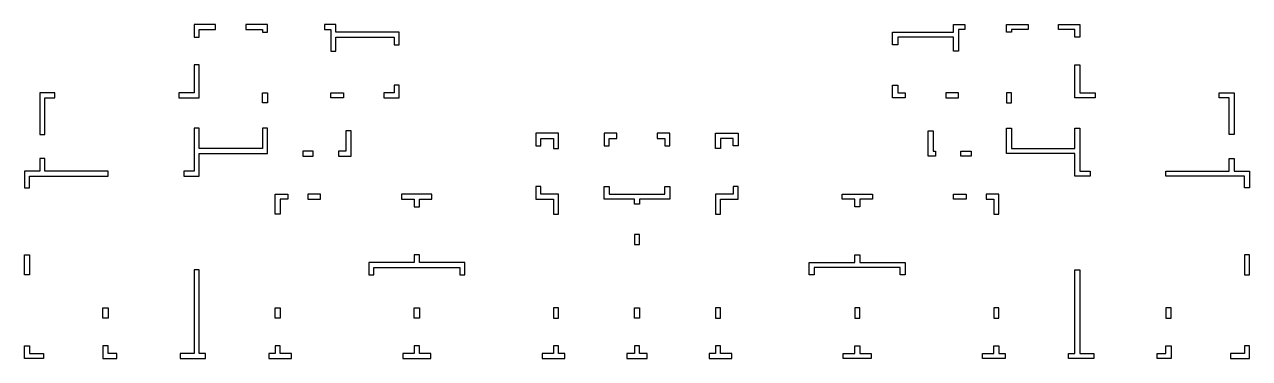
# Model space of a CAD drawing. Header units: millimetres. Extents: x 360982 to 409382, y 290131 to 303331.
import ezdxf

# ---------------------------------------------------------------- set-up
doc = ezdxf.new("R2010")
doc.units = ezdxf.units.MM
doc.layers.add('shear_wall', color=5, linetype='Continuous')

msp = doc.modelspace()

# ---------------------------------------------------------------- linework, layer by layer
at = {"layer": 'shear_wall'}
for points in [[(367682, 302831), (367882, 302831), (367882, 303131), (368532, 303131), (368532, 303331), (367682, 303331), (367682, 302831)], [(369732, 303331), (369732, 303131), (370382, 303131), (370382, 303031), (370582, 303031), (370582, 303331), (369732, 303331), (369732, 303131)], [(372832, 303331), (372832, 303131), (373082, 303131), (373082, 302281), (373282, 302281), (373282, 302831), (375582, 302831), (375582, 302531), (375782, 302531), (375782, 303031), (373282, 303031), (373282, 303331), (372832, 303331)], [(398132, 303331), (398132, 303131), (397882, 303131), (397882, 302281), (397682, 302281), (397682, 302831), (395482, 302831), (395482, 302531), (395282, 302531), (395282, 303031), (397682, 303031), (397682, 303331), (398132, 303331)], [(400632, 303331), (400632, 303131), (399982, 303131), (399982, 303031), (399782, 303031), (399782, 303331), (400632, 303331), (400632, 303131)], [(402682, 302831), (402482, 302831), (402482, 303131), (401832, 303131), (401832, 303331), (402682, 303331), (402682, 302831)], [(367082, 300631), (367082, 300431), (367882, 300431), (367882, 301731), (367682, 301731), (367682, 300631), (367082, 300631), (367082, 300431)], [(403281, 300631), (403281, 300431), (402482, 300431), (402482, 301731), (402682, 301731), (402682, 300631), (403281, 300631), (403281, 300431)], [(361582, 298981), (361782, 298981), (361782, 300431), (362182, 300431), (362182, 300631), (361582, 300631), (361582, 298981)], [(370382, 300631), (370582, 300631), (370582, 300231), (370382, 300231), (370382, 300631)], [(373082, 300631), (373582, 300631), (373582, 300431), (373082, 300431), (373082, 300631)], [(375182, 300631), (375182, 300431), (375782, 300431), (375782, 300931), (375582, 300931), (375582, 300631), (375182, 300631)], [(395782, 300631), (395782, 300431), (395282, 300431), (395282, 300931), (395482, 300931), (395482, 300631), (395782, 300631)], [(397882, 300631), (397382, 300631), (397382, 300431), (397882, 300431), (397882, 300631)], [(399982, 300631), (399782, 300631), (399782, 300231), (399982, 300231), (399982, 300631)], [(408782, 298981), (408582, 298981), (408582, 300431), (408182, 300431), (408182, 300631), (408782, 300631), (408782, 298981)], [(367282, 297331), (367882, 297331), (367882, 298231), (370582, 298231), (370582, 299231), (370382, 299231), (370382, 298431), (367882, 298431), (367882, 299231), (367682, 299231), (367682, 297531), (367282, 297531), (367282, 297331)], [(373382, 298331), (373382, 298131), (373882, 298131), (373882, 299131), (373682, 299131), (373682, 298331), (373382, 298331)], [(396982, 298331), (396982, 298131), (396682, 298131), (396682, 299131), (396882, 299131), (396882, 298331), (396982, 298331)], [(403082, 297331), (402482, 297331), (402482, 298231), (399782, 298231), (399782, 299231), (399982, 299231), (399982, 298431), (402482, 298431), (402482, 299231), (402682, 299231), (402682, 297531), (403082, 297531), (403082, 297331)], [(381182, 298531), (381382, 298531), (381382, 298831), (381882, 298831), (381882, 298431), (382082, 298431), (382082, 299031), (381182, 299031), (381182, 298531)], [(383882, 298531), (384082, 298531), (384082, 298831), (384382, 298831), (384382, 299031), (383882, 299031), (383882, 298531)], [(385982, 299031), (385982, 298831), (386282, 298831), (386282, 298541), (386482, 298531), (386482, 299031), (385982, 299031)], [(388282, 298431), (388282, 299031), (389182, 299031), (389182, 298531), (388982, 298531), (388982, 298831), (388482, 298831), (388482, 298431), (388282, 298431)], [(371982, 298331), (371982, 298131), (372382, 298131), (372384, 298331), (371982, 298331)], [(398382, 298331), (398382, 298131), (397982, 298131), (397979, 298331), (398382, 298331)], [(360982, 296881), (361182, 296881), (361182, 297331), (364282, 297331), (364282, 297531), (361782, 297531), (361782, 298031), (361582, 298031), (361582, 297531), (360982, 297531), (360982, 296881)], [(409382, 296881), (409182, 296881), (409182, 297331), (406082, 297331), (406082, 297531), (408582, 297531), (408582, 298031), (408782, 298031), (408782, 297531), (409382, 297531), (409382, 296881)], [(381882, 295831), (382082, 295831), (382082, 296631), (381382, 296631), (381382, 296931), (381182, 296931), (381182, 296431), (381882, 296431), (381882, 295831)], [(383882, 296931), (384082, 296931), (384082, 296631), (386282, 296631), (386282, 296931), (386482, 296931), (386482, 296431), (385282, 296431), (385282, 296231), (385082, 296231), (385082, 296431), (383882, 296431), (383882, 296931)], [(388282, 295831), (388482, 295831), (388482, 296431), (389182, 296431), (389182, 296931), (388982, 296931), (388982, 296631), (388282, 296631), (388282, 295831)], [(370882, 295831), (370882, 296631), (371382, 296631), (371382, 296431), (371082, 296431), (371082, 295831), (370882, 295831)], [(372182, 296631), (372182, 296431), (372682, 296431), (372682, 296631), (372182, 296631)], [(375882, 296631), (375882, 296431), (376382, 296431), (376382, 296131), (376582, 296131), (376582, 296431), (377082, 296431), (377082, 296631), (375882, 296631)], [(394482, 296631), (394482, 296431), (393982, 296431), (393982, 296131), (393782, 296131), (393782, 296431), (393282, 296431), (393282, 296631), (394482, 296631)], [(398182, 296631), (398182, 296431), (397682, 296431), (397682, 296631), (398182, 296631)], [(399482, 295831), (399482, 296631), (398982, 296631), (398982, 296431), (399282, 296431), (399282, 295831), (399482, 295831)], [(385082, 295031), (385082, 294631), (385282, 294631), (385282, 295031), (385082, 295031)], [(360982, 294231), (361182, 294231), (361182, 293431), (360982, 293431), (360982, 294231)], [(374582, 293431), (374782, 293431), (374782, 293731), (378182, 293731), (378182, 293431), (378382, 293431), (378382, 293931), (376582, 293931), (376582, 294231), (376382, 294231), (376382, 293931), (374582, 293931), (374582, 293431)], [(395782, 293431), (395582, 293431), (395582, 293731), (392182, 293731), (392182, 293431), (391982, 293431), (391982, 293931), (393782, 293931), (393782, 294231), (393982, 294231), (393982, 293931), (395782, 293931), (395782, 293431)], [(409382, 294231), (409182, 294231), (409182, 293431), (409382, 293431), (409382, 294231)], [(367132, 290331), (367132, 290131), (368132, 290131), (368132, 290331), (367882, 290331), (367882, 293631), (367682, 293631), (367682, 290331), (367132, 290331)], [(403232, 290331), (403232, 290131), (402232, 290131), (402232, 290331), (402482, 290331), (402482, 293631), (402682, 293631), (402682, 290331), (403232, 290331)], [(364082, 292131), (364282, 292131), (364282, 291731), (364082, 291731), (364082, 292131)], [(370882, 292131), (371082, 292131), (371082, 291731), (370882, 291731), (370882, 292131)], [(376382, 292131), (376582, 292131), (376582, 291731), (376382, 291731), (376382, 292131)], [(381882, 292131), (381882, 291731), (382082, 291731), (382082, 292131), (381882, 292131)], [(385082, 292131), (385282, 292131), (385282, 291731), (385082, 291731), (385082, 292131)], [(388282, 292131), (388282, 291731), (388482, 291731), (388482, 292131), (388282, 292131)], [(393982, 292131), (393782, 292131), (393782, 291731), (393982, 291731), (393982, 292131)], [(399482, 292131), (399282, 292131), (399282, 291731), (399482, 291731), (399482, 292131)], [(406282, 292131), (406082, 292131), (406082, 291731), (406282, 291731), (406282, 292131)], [(360982, 290631), (361182, 290631), (361182, 290331), (361732, 290331), (361732, 290131), (360982, 290131), (360982, 290631)], [(364082, 290631), (364082, 290131), (364632, 290131), (364632, 290331), (364282, 290331), (364282, 290631), (364082, 290631)], [(370632, 290331), (370632, 290131), (371532, 290131), (371532, 290331), (371082, 290331), (371082, 290631), (370882, 290631), (370882, 290331), (370632, 290331)], [(375932, 290331), (375932, 290131), (377032, 290131), (377032, 290331), (376582, 290331), (376582, 290631), (376382, 290631), (376382, 290331), (375932, 290331)], [(381432, 290331), (381432, 290131), (382332, 290131), (382332, 290331), (382082, 290331), (382082, 290631), (381882, 290631), (381882, 290331), (381432, 290331)], [(384782, 290331), (384782, 290131), (385582, 290131), (385582, 290331), (385282, 290331), (385282, 290631), (385082, 290631), (385082, 290331), (384782, 290331)], [(388032, 290331), (388032, 290131), (388932, 290131), (388932, 290331), (388482, 290331), (388482, 290631), (388282, 290631), (388282, 290331), (388032, 290331)], [(394432, 290331), (394432, 290131), (393332, 290131), (393332, 290331), (393782, 290331), (393782, 290631), (393982, 290631), (393982, 290331), (394432, 290331)], [(399732, 290331), (399732, 290131), (398832, 290131), (398832, 290331), (399282, 290331), (399282, 290631), (399482, 290631), (399482, 290331), (399732, 290331)], [(406282, 290631), (406282, 290131), (405732, 290131), (405732, 290331), (406082, 290331), (406082, 290631), (406282, 290631)], [(409382, 290631), (409182, 290631), (409182, 290331), (408632, 290331), (408632, 290131), (409382, 290131), (409382, 290631)]]:
    msp.add_lwpolyline(points, dxfattribs=at)

doc.saveas('drawing.dxf')
